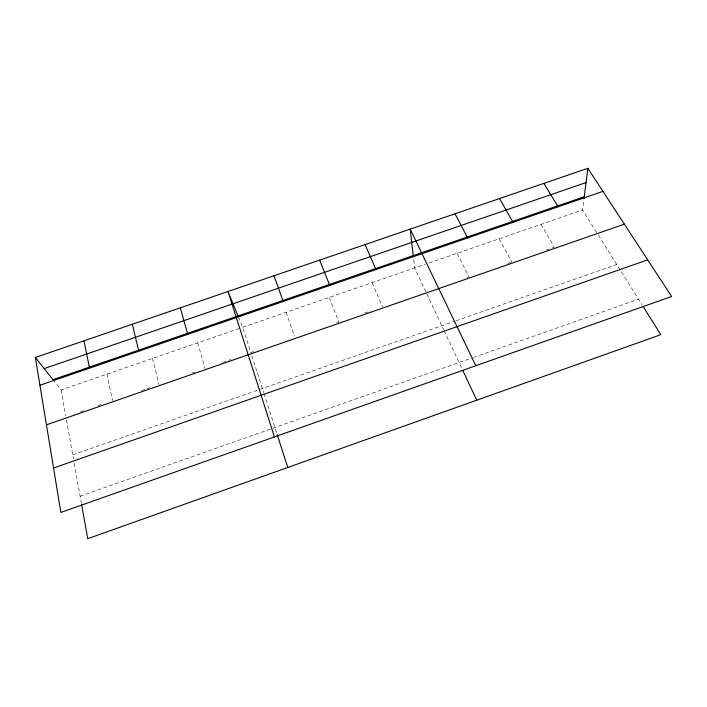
<?xml version="1.0" encoding="UTF-8"?>
<svg xmlns="http://www.w3.org/2000/svg" width="707" height="707" viewBox="0 0 707 707"><rect width="100%" height="100%" fill="white"/><g stroke="black" fill="none" stroke-linecap="round" stroke-linejoin="round"><path stroke-width="0.53" stroke-dasharray="3.54 2.65" d="M596.717 232.523L582.568 209.979L583.858 199.798M80.138 496.243L472.435 357.795M473.46 357.433L638.536 299.176M72.733 454.857L455.131 321.058M456.156 320.695L616.778 264.498M80.43 411.748L83.541 410.67M98.061 405.624L101.172 404.545M141.435 390.564L149.681 387.71M191.721 373.11L195.821 371.688M222.723 362.355L231.048 359.465M253.901 351.529L250.826 352.599L242.687 327.306L238.02 315.941M336.841 322.737L338.883 322.03L329.188 297.444M364.847 313.015L371.078 310.85M466.912 277.586L468.971 276.87L457.005 253.318M507.732 263.419L510.79 262.359M546.078 250.101L554.394 247.22M52.937 379.659L61.111 389.981L240.645 328.004M242.687 327.306L424.987 264.374M429.114 262.951L582.568 209.979M598.431 235.263L642.053 304.779M540.961 224.34L553.855 246.301M499.107 238.789L511.806 261.997M425.87 291.832L414.656 267.944L413.242 255.616M426.807 293.829L443.643 329.701M444.111 330.699L462.307 369.461M372.05 282.65L382.505 306.882M286.061 312.326L294.616 336.232M251.816 355.674L263.693 392.606M264.02 393.631L276.897 433.656M197.713 342.824L205.039 368.488M152.465 358.44L158.96 384.484M106.934 374.162L112.581 400.586M61.111 389.981L65.724 415.716M66.485 419.958L73.493 459.099M74.253 463.35L81.473 503.676"/><path stroke-width="1.06" d="M583.991 198.773L587.853 168.31L35.35 357.459L60.864 512.442L671.65 296.489L587.853 168.31M53.546 468.007L647.7 259.849M46.441 424.836L624.369 224.163M584.247 196.74L52.937 379.659L35.35 357.459M39.928 385.253L602.93 191.376M44.188 368.612L586.041 182.583M643.22 306.652L660.806 334.676L87.739 538.69L81.659 504.736M543.851 183.369L558.132 206.806M499.584 198.534L513.043 222.334M455.034 213.779L467.663 237.959M475.82 365.731L410.193 229.13L413.242 255.616M462.776 370.45L476.739 400.206M365.077 244.578L376.027 269.517M238.02 315.941L227.999 291.505L274.422 436.935M319.679 260.123L329.762 285.442M273.989 275.765L283.207 301.482M277.224 434.681L287.767 467.477M180.312 307.837L187.726 334.358M132.315 324.266L138.793 351.211M83.992 340.809L89.524 368.179"/></g></svg>
